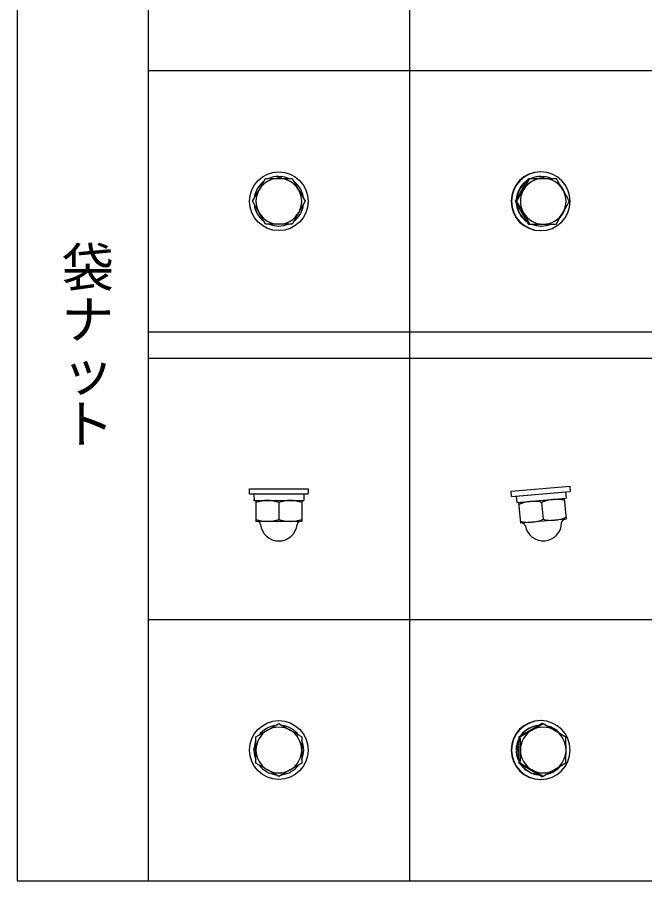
# Model space of a CAD drawing. Units: millimetres, scale not verified. Extents: x -390 to 390, y -260 to 278.
# Drawn here: x -390 to -294, y -260 to -127.8 of the extents above; entities that cross this region are included whole.
import ezdxf
from ezdxf.enums import TextEntityAlignment as Align

# ---------------------------------------------------------------- set-up
doc = ezdxf.new("R2010")
doc.units = ezdxf.units.MM
doc.header["$LTSCALE"] = 2
for name, color, linetype in [('0-0', 3, 'Continuous'), ('F-0', 4, 'Continuous'), ('F-E', 6, 'Continuous')]:
    doc.layers.add(name, color=color, linetype=linetype)
doc.styles.add('@ＭＳ ゴシック', font='')
doc.styles.get('@ＭＳ ゴシック').set_extended_font_data('@MS Gothic')

msp = doc.modelspace()

# ---------------------------------------------------------------- linework, layer by layer
at = {"layer": '0-0'}
for p, q in [((-352.021, -152.5), (-347.979, -152.5)), ((-350.073, -152.501), (-350.073, -152.201)), ((-349.927, -152.201), (-349.659, -152.215)), ((-349.927, -152.501), (-349.927, -152.201)), ((-349.659, -152.5), (-349.659, -152.215)), ((-311.829, -152.5), (-307.578, -152.5)), ((-310.27, -152.215), (-309.916, -152.201)), ((-309.916, -152.5), (-309.916, -152.201)), ((-309.857, -152.201), (-309.503, -152.215)), ((-309.857, -152.5), (-309.857, -152.201)), ((-309.503, -152.5), (-309.503, -152.215)), ((-313.842, -156), (-313.617, -156)), ((-347.979, -159.5), (-352.021, -159.5)), ((-311.829, -159.5), (-307.578, -159.5)), ((-309.843, -159.8), (-309.93, -159.8)), ((-354.5, -200.8), (-354.5, -200)), ((-354.5, -200.8), (-345.5, -200.8)), ((-353.799, -200.8), (-353.785, -201.8)), ((-353.799, -200.8), (-346.2, -200.8)), ((-346.2, -200.8), (-346.2, -201.8)), ((-314.413, -201.189), (-314.483, -200.392)), ((-314.413, -201.189), (-305.447, -200.405)), ((-313.715, -201.128), (-306.145, -200.466)), ((-306.145, -200.466), (-306.058, -201.462)), ((-353.794, -201.3), (-353.799, -201.8)), ((-353.799, -201.8), (-346.2, -201.8)), ((-353.5, -201.8), (-353.5, -205)), ((-353.5, -201.8), (-346.5, -201.8)), ((-350, -202.113), (-350, -204.687)), ((-346.5, -201.8), (-346.5, -205)), ((-313.715, -201.128), (-313.614, -202.123)), ((-313.667, -201.626), (-313.628, -202.124)), ((-313.628, -202.124), (-306.058, -201.462)), ((-313.33, -202.098), (-306.356, -201.488)), ((-313.33, -202.098), (-313.051, -205.286)), ((-309.816, -202.105), (-309.591, -204.669)), ((-306.356, -201.488), (-306.078, -204.676)), ((-306.078, -204.676), (-313.051, -205.286)), ((-346.5, -205), (-353.5, -205)), ((-309.816, -235.958), (-309.591, -235.958)), ((-353.5, -242.021), (-353.5, -237.979)), ((-346.5, -237.979), (-346.5, -242.021)), ((-313.302, -237.979), (-313.078, -237.979)), ((-353.799, -239.927), (-353.785, -239.659)), ((-353.499, -239.927), (-353.799, -239.927)), ((-353.5, -240.073), (-353.799, -240.073)), ((-353.5, -239.659), (-353.785, -239.659)), ((-313.715, -239.927), (-313.613, -239.659)), ((-313.33, -239.927), (-313.715, -239.927)), ((-313.7, -240.341), (-313.628, -240.073)), ((-313.329, -240.073), (-313.628, -240.073)), ((-313.328, -239.659), (-313.613, -239.659)), ((-313.302, -242.021), (-313.078, -242.021)), ((-309.816, -244.041), (-309.591, -244.041))]:
    msp.add_line(p, q, dxfattribs=at)
for points in [[(-354.042, -156), (-353.032, -154.251), (-352.021, -152.5)], [(-347.979, -152.5), (-346.968, -154.252), (-345.958, -156)], [(-352.021, -159.5), (-353.032, -157.749), (-354.042, -156)], [(-345.958, -156), (-346.968, -157.748), (-347.979, -159.5)], [(-354.5, -200), (-345.5, -200), (-345.5, -200.8)], [(-314.483, -200.392), (-305.517, -199.608), (-305.447, -200.405)], [(-353.5, -237.979), (-351.748, -236.968), (-350, -235.958)], [(-350, -235.958), (-348.252, -236.968), (-346.5, -237.979)], [(-313.302, -237.979), (-311.585, -236.968), (-309.816, -235.958)], [(-313.078, -237.979), (-311.306, -236.968), (-309.591, -235.958)], [(-309.591, -235.958), (-307.822, -236.968), (-306.105, -237.979)], [(-350, -244.041), (-351.749, -243.032), (-353.5, -242.021)], [(-346.5, -242.021), (-348.251, -243.032), (-350, -244.041)], [(-309.816, -244.041), (-311.585, -243.032), (-313.302, -242.021)], [(-309.591, -244.041), (-311.306, -243.032), (-313.078, -242.021)], [(-306.105, -242.021), (-307.822, -243.032), (-309.591, -244.041)]]:
    msp.add_lwpolyline(points, dxfattribs=at)
for centre in [(-350, -156), (-350, -240)]:
    msp.add_circle(centre, 4.5, dxfattribs=at)
for centre, radius, start, end in [((-309.983, -156), 4.5, 90.218, 269.782), ((-309.913, -156), 4.5, 90.218, 269.782), ((-309.939, -155.991), 4.492, 359.891, 89.891), ((-350, -156), 3.8, 127.076, 172.92), ((-349.999, -156.001), 3.502, 90.014, 150.009), ((-350, -156), 3.8, 91.102, 112.919), ((-350.001, -156.002), 3.502, 29.986, 89.985), ((-350, -156), 3.8, 67.08, 84.851), ((-350, -156), 3.8, 7.08, 52.92), ((-309.912, -155.997), 3.803, 123.901, 176.354), ((-309.825, -155.997), 3.803, 126.698, 173.499), ((-232.327, -200.642), 92.942, 148.803, 150.057), ((-390.397, -109.56), 89.734, 330.129, 331.411), ((-309.561, -155.986), 3.486, 90.054, 150.158), ((-309.93, -155.974), 3.774, 95.171, 112.993), ((-309.843, -155.973), 3.773, 91.109, 113), ((-309.568, -155.986), 3.486, 29.837, 89.945), ((-309.843, -155.974), 3.774, 66.999, 84.829), ((-387.15, -200.684), 93.024, 29.944, 31.197), ((-350, -156), 3.5, 150.021, 209.98), ((-349.998, -155.999), 3.498, 359.99, 29.983), ((-235.257, -198.828), 89.497, 150.127, 151.41), ((-393.768, -107.471), 93.697, 328.806, 330.049), ((-309.539, -156), 3.511, 150.13, 209.87), ((-309.862, -155.996), 3.804, 19.791, 40.222), ((-384.09, -198.793), 89.428, 28.589, 29.873), ((-309.585, -155.999), 3.508, 359.985, 29.88), ((-350, -156), 3.8, 187.08, 232.92), ((-350, -156), 3.8, 307.083, 352.921), ((-349.998, -156), 3.498, 330.017, 0.01), ((-235.262, -113.175), 89.492, 208.59, 209.873), ((-309.912, -156.003), 3.803, 183.646, 236.095), ((-393.768, -204.528), 93.697, 29.951, 31.194), ((-309.825, -156.003), 3.803, 186.501, 233.299), ((-309.939, -156.008), 4.492, 270.109, 0.109), ((-384.09, -113.206), 89.428, 330.127, 331.411), ((-309.585, -156.001), 3.508, 330.12, 0.015), ((-349.999, -155.998), 3.502, 209.991, 269.986), ((-350.001, -155.998), 3.502, 270.015, 330.014), ((-232.329, -111.359), 92.939, 209.943, 211.197), ((-309.561, -156.014), 3.486, 209.842, 269.945), ((-390.394, -202.439), 89.731, 28.589, 29.871), ((-309.567, -156.014), 3.486, 270.055, 330.163), ((-387.151, -111.315), 93.025, 328.803, 330.056), ((-309.862, -156.004), 3.804, 319.78, 340.217), ((-350, -156), 3.8, 247.08, 292.926), ((-309.93, -156.027), 3.773, 246.998, 269.998), ((-309.843, -156.027), 3.773, 247.001, 269.998), ((-309.843, -156.027), 3.773, 270.002, 293.003), ((-351.676, -207.27), 5.471, 90.765, 109.482), ((-351.825, -207.276), 5.477, 70.533, 89.196), ((-348.175, -207.276), 5.477, 90.804, 109.467), ((-348.324, -207.27), 5.471, 70.518, 89.235), ((-311.036, -207.389), 5.471, 95.765, 114.482), ((-311.184, -207.408), 5.477, 75.533, 94.196), ((-307.548, -207.09), 5.477, 95.804, 114.467), ((-307.697, -207.097), 5.471, 75.518, 94.235), ((-351.676, -199.53), 5.471, 250.518, 269.235), ((-351.825, -199.524), 5.477, 270.804, 289.467), ((-348.175, -199.524), 5.477, 250.533, 269.196), ((-348.324, -199.53), 5.471, 270.765, 289.482), ((-311.86, -199.684), 5.477, 275.804, 294.467), ((-308.223, -199.366), 5.477, 255.533, 274.196), ((-308.372, -199.385), 5.471, 275.765, 294.482), ((-306.247, -205.193), 0.5, 95, 179.784), ((-353.286, -205.5), 0.5, 5.216, 90), ((-350, -205.2), 2.8, 185.216, 270), ((-350, -205.2), 2.8, 270, 354.784), ((-346.714, -205.5), 0.5, 90, 174.784), ((-311.71, -199.677), 5.471, 255.518, 274.235), ((-312.795, -205.765), 0.5, 10.216, 95), ((-309.547, -205.18), 2.8, 190.216, 275), ((-309.547, -205.18), 2.8, 275, 359.784), ((-350, -240), 3.8, 97.077, 142.919), ((-350, -239.998), 3.498, 89.99, 119.983), ((-350, -239.998), 3.498, 60.017, 90.01), ((-350, -240), 3.8, 37.08, 82.92), ((-309.983, -240), 4.5, 90.218, 269.782), ((-309.913, -240), 4.5, 90.218, 269.782), ((-309.927, -239.982), 3.782, 95.203, 145.047), ((-309.84, -239.982), 3.782, 96.836, 143.362), ((-309.564, -239.974), 3.474, 89.996, 120.086), ((-309.947, -240), 4.5, 270.218, 89.782), ((-309.564, -239.974), 3.474, 59.914, 90.004), ((-309.846, -239.982), 3.782, 43.049, 76.951), ((-349.998, -240.001), 3.502, 119.986, 179.985), ((-350.002, -240.001), 3.502, 0.015, 60.014), ((-309.547, -239.998), 3.504, 120.135, 180.025), ((-309.581, -239.998), 3.504, 359.975, 59.865), ((-350, -240), 3.8, 157.073, 174.851), ((-350, -240), 3.8, 337.084, 22.92), ((-309.904, -240), 3.812, 153.313, 178.906), ((-309.817, -240), 3.812, 156.55, 174.873), ((-233.93, -240.06), 79.4, 178.498, 179.956), ((-392.449, -240.06), 79.398, 0.044, 1.502), ((-385.477, -240.06), 79.4, 0.044, 1.502), ((-350, -240), 3.8, 181.102, 202.92), ((-349.998, -239.999), 3.502, 180.014, 240.009), ((-350.002, -239.999), 3.502, 299.991, 359.986), ((-309.904, -240), 3.811, 185.126, 206.685), ((-309.816, -240), 3.812, 181.095, 203.443), ((-233.926, -239.939), 79.404, 180.044, 181.502), ((-392.457, -239.939), 79.406, 358.498, 359.956), ((-309.547, -240.002), 3.504, 179.974, 239.86), ((-309.581, -240.002), 3.504, 300.14, 0.026), ((-385.481, -239.939), 79.404, 358.498, 359.956), ((-309.872, -240), 3.814, 353.968, 6.032), ((-350, -240), 3.8, 217.08, 262.924), ((-350, -240), 3.5, 240.021, 299.98), ((-350, -240), 3.8, 277.08, 322.92), ((-309.927, -240.018), 3.782, 214.949, 264.793), ((-309.84, -240.018), 3.782, 216.638, 263.162), ((-309.564, -240.025), 3.475, 239.911, 300.089), ((-309.846, -240.018), 3.782, 283.055, 316.955)]:
    msp.add_arc(centre, radius, start, end, dxfattribs=at)
at = {"layer": 'F-0'}
for p, q in [((-330, 260), (-330, -260)), ((-370, -136), (390, -136)), ((-370, -176), (390, -176)), ((-370, -180), (390, -180)), ((-370, -220), (390, -220))]:
    msp.add_line(p, q, dxfattribs=at)
at = {"layer": 'F-E'}
for p, q in [((-390, 260), (-390, -260)), ((-370, 260), (-370, -260)), ((-390, -260), (390, -260))]:
    msp.add_line(p, q, dxfattribs=at)

# ---------------------------------------------------------------- texts
at = {"layer": 'F-0', "color": 7, "style": '@ＭＳ ゴシック'}
msp.add_text('袋ナット', height=5.865, rotation=270, dxfattribs=at).set_placement((-384, -162), align=Align.BOTTOM_LEFT)

doc.saveas('drawing.dxf')
